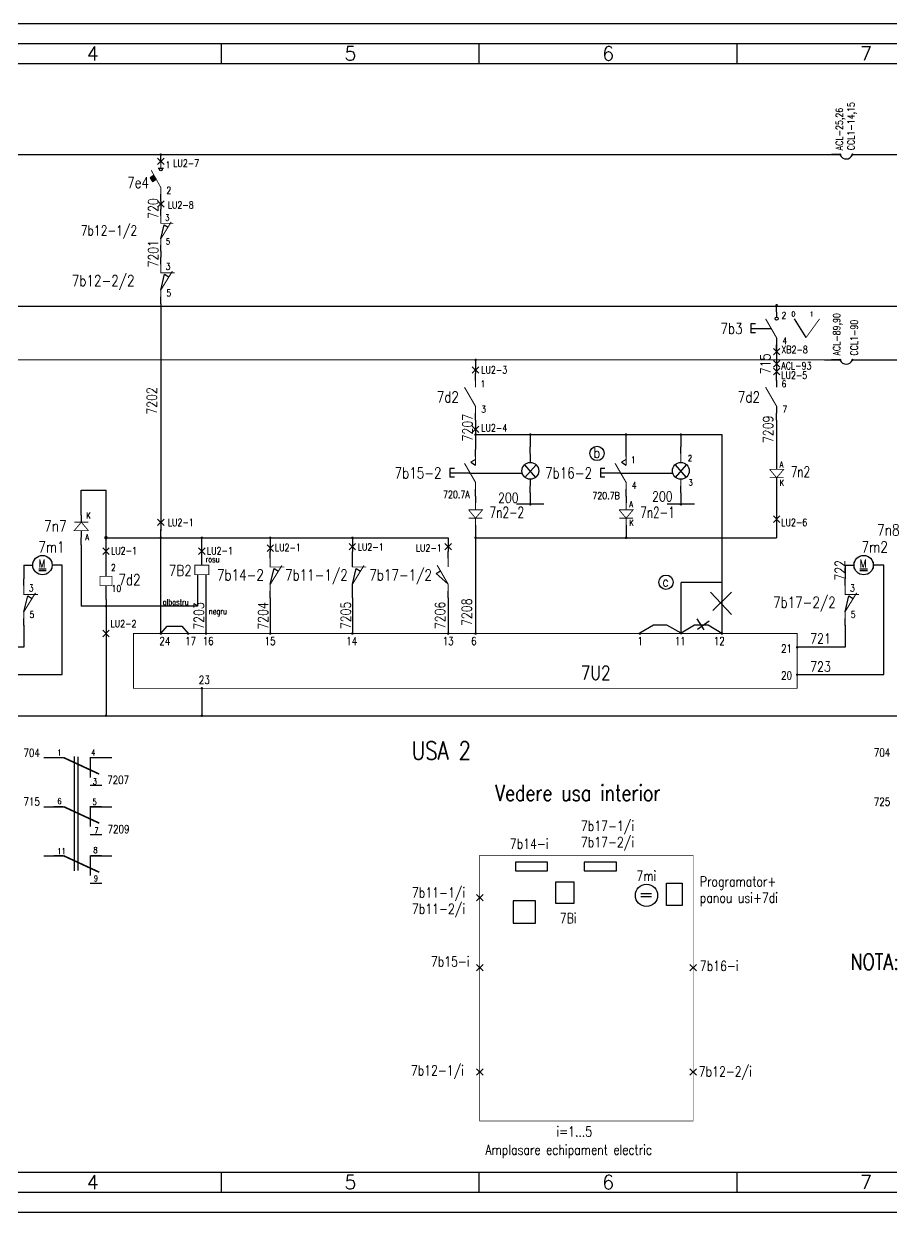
# Model space of a CAD drawing. Header units: millimetres. Extents: x 3134 to 4185, y 1786 to 2083.
# Drawn here: x 3352.6 to 3569.4, y 1785.8 to 2082.8 of the extents above; entities that cross this region are included whole.
import ezdxf
from ezdxf.enums import TextEntityAlignment as Align

# ---------------------------------------------------------------- set-up
doc = ezdxf.new("R2010")
doc.units = ezdxf.units.MM
doc.layers.add('MODIFICARI', color=2, linetype='Continuous')
doc.styles.add('ISO', font='SIMPLEX.shx')
doc.styles.add('ROMANS', font='ROMANS.shx', dxfattribs={"width": 0.8})

# ---------------------------------------------------------------- blocks, each defined once
blk = doc.blocks.new('5A4')
at = {"color": 70}
for p, q in [((-783.28, 287), (-783.28, 292)), ((-718.85, 287), (-718.85, 292)), ((-654.42, 287), (-654.42, 292)), ((-783.28, 5), (-783.28, 10)), ((-718.85, 5), (-718.85, 10)), ((-654.42, 5), (-654.42, 10))]:
    blk.add_line(p, q, dxfattribs=at)
at = {"color": 240}
for points in [[(0, 0), (0, 297), (-1051, 297), (-1051, 0)], [(-5, 5), (-5, 292), (-1046, 292), (-1046, 5)]]:
    blk.add_lwpolyline(points, close=True, dxfattribs=at)
at = {"color": 70}
blk.add_lwpolyline([(-1041, 287), (-1041, 10), (-10, 10), (-10, 287)], close=True, dxfattribs=at)
at = {"color": 50, "style": 'ISO'}
for s, p in [('4', (-815.5, 289.55)), ('5', (-751.07, 289.55)), ('6', (-686.63, 289.55)), ('7', (-622.21, 289.55)), ('4', (-815.5, 7.55)), ('5', (-751.07, 7.55)), ('6', (-686.63, 7.55)), ('7', (-622.21, 7.55))]:
    blk.add_text(s, height=3.5, dxfattribs=at).set_placement(p, align=Align.MIDDLE)
blk = doc.blocks.new('CNI')
at = {"linetype": 'Continuous'}
for p, q in [((0, -2.5), (0, 0)), ((0, -17), (0, -14.5))]:
    blk.add_line(p, q, dxfattribs=at)
at = {"linetype": 'Continuous', "const_width": 0.4}
for points in [[(0, -5.27), (0, -2.5)], [(0, -14.5), (0, -12)]]:
    blk.add_lwpolyline(points, dxfattribs=at)
at = {"linetype": 'Continuous', "flags": 128}
for points, const_width in [([(0, -12), (5.13, -3.14)], 0.4), ([(-0.2, -5.34), (6.23, -5.34)], 0.3)]:
    blk.add_lwpolyline(points, dxfattribs=dict(at, const_width=const_width))
at = {"linetype": 'Continuous', "style": 'ROMANS', "width": 0.8}
for tag, p in [('1', (1.05, -4.79)), ('2', (1.33, -14.29))]:
    blk.add_attdef(tag, p, '', height=2.5, dxfattribs=at)
blk.add_attdef('K1', text='', height=4, dxfattribs=at).set_placement((-6.08, -8.56), align=Align.MIDDLE_RIGHT)
blk = doc.blocks.new('BILUTA')
at = {"linetype": 'Continuous', "flags": 128}
blk.add_lwpolyline([(-0.225, 0, 0.45, 0.45, 1), (0.225, 0, 0.45, 0.45, 1)], format="xyseb", close=True, dxfattribs=at)
blk = doc.blocks.new('X')
for p, q in [((0.81, 0.81), (-0.81, -0.81)), ((-0.81, 0.81), (0.81, -0.81))]:
    blk.add_line(p, q)
blk = doc.blocks.new('BUT-REV')
at = {"linetype": 'Continuous'}
for p, q in [((0, -2.5), (0, 0)), ((0, -3.63), (-1.69, -4.63)), ((-9.39, -6.89), (-9.39, -10.11)), ((-7.74, -6.89), (-9.39, -6.89)), ((-9.39, -8.5), (-2.27, -8.48)), ((-1.69, -4.63), (0.01, -5.65)), ((-7.74, -10.11), (-9.39, -10.11)), ((0, -17), (0, -14.5))]:
    blk.add_line(p, q, dxfattribs=at)
at = {"linetype": 'Continuous', "const_width": 0.4}
for points in [[(0, -5.71), (0, -2.5)], [(0, -14.5), (0, -12)]]:
    blk.add_lwpolyline(points, dxfattribs=at)
at = {"linetype": 'Continuous', "const_width": 0.4, "flags": 128}
blk.add_lwpolyline([(0, -12), (-4.04, -5)], dxfattribs=at)
at = {"linetype": 'Continuous', "style": 'ROMANS', "width": 0.8}
for tag, p in [('1', (1.8, -5.02)), ('2', (2.09, -14.29))]:
    blk.add_attdef(tag, p, '', height=2.5, dxfattribs=at)
blk.add_attdef('P1', text='', height=4, dxfattribs=at).set_placement((-12.44, -8.54), align=Align.MIDDLE_RIGHT)
blk = doc.blocks.new('LIM-NI')
at = {"linetype": 'Continuous'}
for p, q in [((0, -2.5), (0, 0)), ((0, -12), (1.41, -6.24)), ((1.41, -6.24), (2.96, -7.19)), ((0, -17), (0, -14.5))]:
    blk.add_line(p, q, dxfattribs=at)
at = {"linetype": 'Continuous', "const_width": 0.4}
for points in [[(0, -5.71), (0, -2.5)], [(0, -14.5), (0, -12)]]:
    blk.add_lwpolyline(points, dxfattribs=at)
at = {"linetype": 'Continuous', "flags": 128}
for points, const_width in [([(-0.16, -5.71), (5.12, -5.71)], 0.3), ([(0, -12), (4.24, -5.12)], 0.4)]:
    blk.add_lwpolyline(points, dxfattribs=dict(at, const_width=const_width))
at = {"linetype": 'Continuous', "style": 'ROMANS', "width": 0.8}
for tag, p in [('1', (1.8, -4.63)), ('2', (2.09, -14.29))]:
    blk.add_attdef(tag, p, '', height=2.5, dxfattribs=at)
blk.add_attdef('L1', text='', height=4, dxfattribs=at).set_placement((-9.58, -8.57), align=Align.MIDDLE_RIGHT)
blk = doc.blocks.new('DIODA')
at = {"linetype": 'Continuous'}
for p, q in [((0, 10.56), (0, 13.06)), ((0, 0), (0, 2.5))]:
    blk.add_line(p, q, dxfattribs=at)
at = {"linetype": 'Continuous', "const_width": 0.4}
for points in [[(0, 8.06), (0, 10.56)], [(0, 2.5), (0, 5)]]:
    blk.add_lwpolyline(points, dxfattribs=at)
at = {"linetype": 'Continuous', "const_width": 0.3, "flags": 128}
for points in [[(0, 8.06), (-2.57, 5), (2.57, 5)], [(-2.5, 8.06), (2.5, 8.06)], [(0, 8.06), (2.57, 5)]]:
    blk.add_lwpolyline(points, dxfattribs=at)
at = {"linetype": 'Continuous', "style": 'ROMANS', "width": 0.8}
blk.add_attdef('D', text='', height=4, dxfattribs=at).set_placement((-5.19, 6.69), align=Align.MIDDLE_RIGHT)
for tag, p in [('1', (1.8, 9.24)), ('2', (1.88, 1.16))]:
    blk.add_attdef(tag, p, '', height=2.5, dxfattribs=at)
blk = doc.blocks.new('BOB-REL')
at = {"linetype": 'Continuous'}
for p, q in [((0, 10.88), (0, 13.38)), ((0, 0), (0, 2.5))]:
    blk.add_line(p, q, dxfattribs=at)
at = {"linetype": 'Continuous', "const_width": 0.4}
for points in [[(0, 8.38), (0, 10.88)], [(0, 2.5), (0, 5)]]:
    blk.add_lwpolyline(points, dxfattribs=at)
at = {"linetype": 'Continuous', "const_width": 0.3, "flags": 128}
blk.add_lwpolyline([(2.19, 5), (2.19, 8.38), (-2.19, 8.38), (-2.19, 5)], close=True, dxfattribs=at)
at = {"linetype": 'Continuous', "style": 'ROMANS', "width": 0.8}
blk.add_attdef('K', text='', height=4, dxfattribs=at).set_placement((-4.59, 7.14), align=Align.MIDDLE_RIGHT)
for tag, p in [('1', (1.8, 10.36)), ('2', (2.09, 2.71))]:
    blk.add_attdef(tag, p, '', height=2.5, dxfattribs=at)
blk = doc.blocks.new('LIM')
at = {"linetype": 'Continuous'}
for p, q in [((0, -2.5), (0, 0)), ((-4.4, -8.02), (-2.82, -7.11)), ((0, -12), (-4.4, -8.02)), ((0, -17), (0, -14.5))]:
    blk.add_line(p, q, dxfattribs=at)
at = {"linetype": 'Continuous', "const_width": 0.4}
for points in [[(0, -5.71), (0, -2.5)], [(0, -14.5), (0, -12)]]:
    blk.add_lwpolyline(points, dxfattribs=at)
at = {"linetype": 'Continuous', "const_width": 0.4, "flags": 128}
blk.add_lwpolyline([(0, -12), (-4.04, -5)], dxfattribs=at)
at = {"linetype": 'Continuous', "style": 'ROMANS', "width": 0.8}
for tag, p in [('1', (1.8, -5.02)), ('2', (2.09, -14.29))]:
    blk.add_attdef(tag, p, '', height=2.5, dxfattribs=at)
blk.add_attdef('L1', text='', height=4, dxfattribs=at).set_placement((-9.58, -8.57), align=Align.MIDDLE_RIGHT)
blk = doc.blocks.new('CND')
at = {"linetype": 'Continuous'}
for p, q in [((0, -2.5), (0, 0)), ((0, -17), (0, -14.5))]:
    blk.add_line(p, q, dxfattribs=at)
at = {"linetype": 'Continuous', "const_width": 0.4}
for points in [[(0, -5), (0, -2.5)], [(0, -14.5), (0, -12)]]:
    blk.add_lwpolyline(points, dxfattribs=at)
at = {"linetype": 'Continuous', "const_width": 0.4, "flags": 128}
blk.add_lwpolyline([(0, -12), (-4.04, -5)], dxfattribs=at)
at = {"linetype": 'Continuous', "style": 'ROMANS', "width": 0.8}
for tag, p in [('1', (1.8, -5.02)), ('2', (2.09, -14.29))]:
    blk.add_attdef(tag, p, '', height=2.5, dxfattribs=at)
blk.add_attdef('K1', text='', height=4, dxfattribs=at).set_placement((-6.08, -8.56), align=Align.MIDDLE_RIGHT)
blk = doc.blocks.new('B1')
at = {"linetype": 'Continuous'}
for p, q in [((0, -2.5), (0, 0)), ((-2.07, -6.54), (1.93, -11.17)), ((-1.94, -11.17), (2.1, -6.54)), ((0, -16.86), (0, -14.36))]:
    blk.add_line(p, q, dxfattribs=at)
at = {"linetype": 'Continuous', "const_width": 0.4}
for points in [[(0, -5.71), (0, -2.5)], [(0, -14.36), (0, -11.86)]]:
    blk.add_lwpolyline(points, dxfattribs=at)
at = {"linetype": 'Continuous'}
blk.add_circle((0, -8.78), 3.07, dxfattribs=at)
at = {"linetype": 'Continuous', "style": 'ROMANS', "width": 0.8}
blk.add_attdef('H1', text='', height=4, dxfattribs=at).set_placement((-6.71, -8.53), align=Align.MIDDLE_RIGHT)
blk = doc.blocks.new('A$C313A4CAA')
at = {"layer": 'MODIFICARI'}
blk.add_circle((1.79, 1.79), 1.79, dxfattribs=at)
at = {"layer": 'MODIFICARI', "style": 'ROMANS', "width": 0.8}
blk.add_text('b', height=2.5, dxfattribs=at).set_placement((0.93, 0.7))
blk = doc.blocks.new('MONO1')
at = {"linetype": 'Continuous'}
for p, q in [((0, -2.5), (0, 0)), ((-1, -5), (1, -5)), ((0, -17), (0, -14.5))]:
    blk.add_line(p, q, dxfattribs=at)
at = {"linetype": 'Continuous', "const_width": 0.4}
for points in [[(0, -5), (0, -2.5)], [(0, -14.5), (0, -12)]]:
    blk.add_lwpolyline(points, dxfattribs=at)
at = {"linetype": 'Continuous', "flags": 128}
blk.add_lwpolyline([(-1.71, -9.04), (-2.48, -7.7), (-3.83, -8.48), (-3.05, -9.82)], close=True, dxfattribs=at)
at = {"linetype": 'Continuous', "const_width": 0.3, "flags": 128}
blk.add_lwpolyline([(0, -12), (-3.52, -5.69)], dxfattribs=at)
at = {"linetype": 'Continuous'}
blk.add_circle((0, -5.48), 0.517, dxfattribs=at)
blk.add_solid([(-3.05, -9.82), (-3.83, -8.48), (-1.71, -9.04), (-2.48, -7.7)], dxfattribs=at)
at = {"linetype": 'Continuous', "style": 'ROMANS', "width": 0.8}
for tag, p in [('1', (1.8, -5.02)), ('2', (2.09, -14.29))]:
    blk.add_attdef(tag, p, '', height=2.5, dxfattribs=at)
at = {"linetype": 'Continuous', "style": 'ROMANS', "width": 0.8, "flags": 8}
blk.add_attdef('Q1', (-9.59, -12.26), '', height=4, dxfattribs=at)
blk = doc.blocks.new('BUT-RET')
at = {"linetype": 'Continuous'}
for p, q in [((0, -2.5), (0, 0)), ((-7.74, -6.89), (-9.39, -6.89)), ((-9.39, -6.89), (-9.39, -10.11)), ((-9.39, -8.5), (-2.04, -8.5)), ((-7.74, -10.11), (-9.39, -10.11)), ((0, -17), (0, -14.5))]:
    blk.add_line(p, q, dxfattribs=at)
at = {"linetype": 'Continuous', "const_width": 0.4}
for points in [[(0, -4.45), (0, -2.5)], [(0, -14.5), (0, -12)]]:
    blk.add_lwpolyline(points, dxfattribs=at)
at = {"linetype": 'Continuous', "const_width": 0.4, "flags": 128}
blk.add_lwpolyline([(0, -12), (-4.04, -5)], dxfattribs=at)
at = {"linetype": 'Continuous'}
blk.add_circle((0, -4.97), 0.546, dxfattribs=at)
at = {"linetype": 'Continuous', "style": 'ROMANS', "width": 0.8}
for tag, p in [('1', (1.8, -5.02)), ('2', (2.09, -14.29))]:
    blk.add_attdef(tag, p, '', height=2.5, dxfattribs=at)
blk.add_attdef('P1', text='', height=4, dxfattribs=at).set_placement((-12.44, -8.54), align=Align.MIDDLE_RIGHT)

msp = doc.modelspace()

# ---------------------------------------------------------------- linework, layer by layer
at = {"color": 1}
for p, q in [((3181.66, 2050.13), (3556.73, 2050.13)), ((3552.73, 2050.13), (3556.73, 2050.13)), ((3556.5, 2050.13), (3554.44, 2050.13)), ((3556.48, 2050.33), (3556.79, 2049.97)), ((3556.48, 2049.97), (3556.77, 2050.31)), ((3559.84, 2050.33), (3559.53, 2049.97)), ((3559.84, 2049.97), (3559.55, 2050.31)), ((3559.59, 2050.13), (3648.49, 2050.13)), ((3559.59, 2050.13), (3578.38, 2050.13)), ((3386.86, 2038.51), (3386.86, 2036.45)), ((3386.86, 2025.99), (3386.86, 2024.48)), ((3348.95, 2012.28), (3725.44, 2012.27)), ((3386.86, 2012.86), (3386.86, 1956.08)), ((3545.1, 2009.12), (3548.09, 2004.38)), ((3540.76, 2002.6), (3540.76, 1998.83)), ((3260.32, 1998.96), (3552.73, 1998.83)), ((3465.52, 1998.83), (3465.52, 1995.41)), ((3540.76, 1998.83), (3540.76, 1995.41)), ((3540.76, 1998.83), (3540.76, 1995.41)), ((3552.73, 1998.83), (3556.73, 1998.83)), ((3556.5, 1998.83), (3554.44, 1998.83)), ((3556.48, 1999.03), (3556.79, 1998.67)), ((3556.48, 1998.67), (3556.77, 1999.01)), ((3559.84, 1999.03), (3559.53, 1998.67)), ((3559.84, 1998.67), (3559.55, 1999.01)), ((3559.59, 1998.83), (3792.36, 1998.83)), ((3465.52, 1983.79), (3465.52, 1976.41)), ((3540.76, 1983.79), (3540.76, 1974.89)), ((3465.52, 1980.16), (3527.08, 1980.16)), ((3479.2, 1980.16), (3479.2, 1977.1)), ((3503.14, 1976.41), (3503.14, 1980.16)), ((3516.82, 1980.16), (3516.82, 1977.1)), ((3527.08, 1980.16), (3527.08, 1970.89)), ((3464.02, 1970.5), (3477.22, 1970.5)), ((3501.64, 1970.5), (3514.84, 1970.5)), ((3527.08, 1970.89), (3527.08, 1930.43)), ((3367.01, 1961.78), (3367.01, 1966.25)), ((3367.01, 1966.25), (3373.18, 1966.25)), ((3373.18, 1948.13), (3373.18, 1966.25)), ((3479.2, 1965.57), (3479.2, 1962.73)), ((3516.82, 1965.57), (3516.82, 1962.73)), ((3540.76, 1965.96), (3540.76, 1954.37)), ((3482.62, 1962.73), (3475.78, 1962.73)), ((3482.62, 1962.73), (3475.78, 1962.73)), ((3520.24, 1962.73), (3513.4, 1962.73)), ((3520.24, 1962.73), (3513.4, 1962.73)), ((3373.18, 1954.37), (3458.68, 1954.37)), ((3386.86, 1930.43), (3386.86, 1956.43)), ((3397.12, 1947.53), (3397.12, 1954.37)), ((3414.22, 1954.37), (3414.22, 1950.95)), ((3434.74, 1954.37), (3434.74, 1950.95)), ((3458.68, 1954.37), (3458.68, 1950.95)), ((3458.68, 1954.37), (3458.68, 1950.95)), ((3465.52, 1955.95), (3465.52, 1930.43)), ((3465.52, 1954.37), (3540.76, 1954.37)), ((3465.52, 1954.37), (3540.76, 1954.37)), ((3503.14, 1955.84), (3503.14, 1954.37)), ((3367.01, 1952.63), (3367.01, 1937.27)), ((3352.66, 1947.53), (3352.66, 1944.11)), ((3352.66, 1947.53), (3354.89, 1947.53)), ((3356.35, 1946.57), (3358.22, 1946.57)), ((3356.35, 1946.22), (3358.22, 1946.22)), ((3361.94, 1947.53), (3359.72, 1947.53)), ((3362.26, 1947.53), (3361.94, 1947.53)), ((3362.26, 1920.17), (3362.26, 1947.53)), ((3557.86, 1947.53), (3560.09, 1947.53)), ((3557.86, 1947.53), (3557.86, 1944.11)), ((3561.55, 1946.57), (3563.42, 1946.57)), ((3561.55, 1946.22), (3563.42, 1946.22)), ((3567.14, 1947.53), (3564.92, 1947.53)), ((3567.53, 1947.53), (3567.14, 1947.53)), ((3567.53, 1920.17), (3567.53, 1947.53)), ((3396, 1945.15), (3396, 1940.92)), ((3398.16, 1945.15), (3398.16, 1930.43)), ((3516.87, 1930.51), (3516.87, 1943.18)), ((3527.08, 1943.18), (3516.87, 1943.18)), ((3396, 1940.92), (3396, 1937.27)), ((3524.19, 1940.79), (3529.45, 1935.22)), ((3524.83, 1936.17), (3529.45, 1940.79)), ((3396, 1937.27), (3367.01, 1937.27)), ((3373.18, 1938.98), (3373.18, 1909.91)), ((3414.22, 1939.33), (3414.22, 1930.43)), ((3434.74, 1939.33), (3434.74, 1930.43)), ((3458.68, 1939.33), (3458.68, 1930.43)), ((3458.68, 1939.33), (3458.68, 1930.43)), ((3520.84, 1934.1), (3522.6, 1931.4)), ((3521, 1931.55), (3523.87, 1933.63)), ((3352.66, 1932.49), (3352.66, 1927.01)), ((3386.88, 1930.43), (3388.46, 1932.31)), ((3388.46, 1932.31), (3392.14, 1932.31)), ((3392.14, 1932.31), (3393.69, 1930.46)), ((3509.96, 1932.55), (3506.61, 1930.51)), ((3509.96, 1932.55), (3506.61, 1930.51)), ((3513.35, 1932.55), (3509.96, 1932.55)), ((3513.35, 1932.55), (3509.96, 1932.55)), ((3516.87, 1930.51), (3513.35, 1932.55)), ((3516.87, 1930.51), (3513.35, 1932.55)), ((3520.26, 1932.51), (3516.87, 1930.51)), ((3520.26, 1932.51), (3516.87, 1930.51)), ((3523.65, 1932.51), (3520.26, 1932.51)), ((3523.65, 1932.51), (3520.26, 1932.51)), ((3527.08, 1930.43), (3523.65, 1932.51)), ((3527.08, 1930.43), (3523.65, 1932.51)), ((3557.86, 1932.49), (3557.86, 1927.01)), ((3352.66, 1927.01), (3340.69, 1927.01)), ((3557.86, 1927.01), (3545.89, 1927.01)), ((3340.69, 1920.17), (3362.26, 1920.17)), ((3545.89, 1920.17), (3567.53, 1920.17)), ((3397.12, 1916.75), (3397.12, 1909.91)), ((3161.14, 1909.91), (3575.58, 1909.91)), ((3365.22, 1899.68), (3365.22, 1871.11)), ((3366.1, 1899.62), (3366.1, 1871.18)), ((3506.82, 1865.44), (3509.46, 1865.44)), ((3506.82, 1864.76), (3509.46, 1864.76))]:
    msp.add_line(p, q, dxfattribs=at)
at = {"color": 240}
msp.add_line((3554.3, 1785.82), (4185.31, 1785.82), dxfattribs=at)
at = {"color": 1}
for points, const_width in [([(3548.09, 2004.38), (3551.47, 2009.06)], 0.205), ([(3354.89, 1946.68), (3354.89, 1948.39)], 0.274), ([(3359.72, 1948.39), (3359.72, 1946.68)], 0.274), ([(3560.09, 1946.68), (3560.09, 1948.39)], 0.274), ([(3564.92, 1948.39), (3564.92, 1946.68)], 0.274)]:
    msp.add_lwpolyline(points, dxfattribs=dict(at, const_width=const_width))
at = {"color": 1, "flags": 128}
for points, const_width in [([(3395.35, 1947.53), (3395.35, 1945.15), (3398.89, 1945.15), (3398.89, 1947.53)], 0.239), ([(3380.02, 1930.43), (3380.02, 1916.75), (3545.89, 1916.75), (3545.89, 1930.43)], 0.219), ([(3466.57, 1874.99), (3466.57, 1808.64), (3519.9, 1808.64), (3519.9, 1874.99)], 0.15)]:
    msp.add_lwpolyline(points, close=True, dxfattribs=dict(at, const_width=const_width))
for points in [[(3374.68, 1892.52, 0, 0, 0), (3372.18, 1892.52, 0.32, 0.32, 0), (3369.21, 1892.52, 0.32, 0.32, 0)], [(3374.68, 1880.16, 0, 0, 0), (3372.18, 1880.16, 0.32, 0.32, 0), (3369.21, 1880.16, 0.32, 0.32, 0)], [(3374.68, 1868, 0, 0, 0), (3372.18, 1868, 0.32, 0.32, 0), (3369.21, 1868, 0.32, 0.32, 0)]]:
    msp.add_lwpolyline(points, format="xyseb", dxfattribs=at)
for points in [[(3475.46, 1873.33), (3475.46, 1871.1), (3483.51, 1871.1), (3483.51, 1873.33)], [(3492.68, 1873.33), (3492.68, 1871.1), (3500.73, 1871.1), (3500.73, 1873.33)], [(3485.46, 1868.33), (3485.46, 1863.05), (3490.18, 1863.05), (3490.18, 1868.33)], [(3517.12, 1868.05), (3517.12, 1862.5), (3513.23, 1862.5), (3513.23, 1868.05)], [(3474.9, 1863.61), (3474.9, 1858.06), (3480.46, 1858.06), (3480.46, 1863.61)]]:
    msp.add_lwpolyline(points, close=True, dxfattribs=at)
at = {"color": 1}
for centre, radius in [((3556.61, 2050.14), 0.115), ((3559.71, 2050.14), 0.115), ((3556.61, 1998.84), 0.115), ((3559.71, 1998.84), 0.115), ((3357.3, 1947.53), 2.42), ((3562.5, 1947.53), 2.42), ((3513.1, 1943.26), 1.79), ((3508.23, 1865), 2.78)]:
    msp.add_circle(centre, radius, dxfattribs=at)
for centre in [(3558.15, 2050.69), (3558.15, 1999.39)]:
    msp.add_arc(centre, 1.66, 203.689, 336.5614, dxfattribs=at)

# ---------------------------------------------------------------- block references
msp.add_blockref('5A4', (4185.31, 1785.82))
ref = msp.add_blockref('MONO1', (3386.86, 2050.13), dxfattribs=dict(at, xscale=0.6840000000001965, yscale=0.6840000000001965, zscale=0.6840000000001965))
ref.add_attrib('Q1', '7e4', (3378.48, 2041.75), dxfattribs={"linetype": 'Continuous', "height": 2.736, "style": 'ROMANS', "width": 0.8, "flags": 8})
ref.add_attrib('1', '1', (3388.1, 2046.7), dxfattribs={"linetype": 'Continuous', "height": 1.71, "style": 'ROMANS', "width": 0.8})
ref.add_attrib('2', '2', (3388.29, 2040.36), dxfattribs={"linetype": 'Continuous', "height": 1.71, "style": 'ROMANS', "width": 0.8})
at = {"color": 1, "xscale": 0.6840000000001965, "yscale": 0.6840000000001965, "zscale": 0.6840000000001965}
for name, p in [('BILUTA', (3386.86, 2050.13)), ('BILUTA', (3540.76, 2012.51)), ('BILUTA', (3465.52, 1998.83)), ('BILUTA', (3465.52, 1980.16)), ('BILUTA', (3479.2, 1980.16)), ('BILUTA', (3503.14, 1980.16)), ('BILUTA', (3516.82, 1980.16)), ('B1', (3479.2, 1977.1)), ('B1', (3516.82, 1977.1)), ('BILUTA', (3479.2, 1962.73)), ('BILUTA', (3516.82, 1962.73)), ('BILUTA', (3386.86, 1954.37)), ('BILUTA', (3397.12, 1954.37)), ('BILUTA', (3414.22, 1954.37)), ('BILUTA', (3434.74, 1954.37)), ('BILUTA', (3465.52, 1954.37)), ('BILUTA', (3465.52, 1954.37)), ('BILUTA', (3503.14, 1954.37)), ('BILUTA', (3503.14, 1954.37)), ('BILUTA', (3373.18, 1937.27)), ('BILUTA', (3386.86, 1930.43)), ('BILUTA', (3393.7, 1930.43)), ('BILUTA', (3398.16, 1930.43)), ('BILUTA', (3414.22, 1930.43)), ('BILUTA', (3434.74, 1930.43)), ('BILUTA', (3458.68, 1930.43)), ('BILUTA', (3458.68, 1930.43)), ('BILUTA', (3465.52, 1930.43)), ('BILUTA', (3465.52, 1930.43)), ('BILUTA', (3506.56, 1930.43)), ('BILUTA', (3506.56, 1930.43)), ('BILUTA', (3516.87, 1930.51)), ('BILUTA', (3516.87, 1930.51)), ('BILUTA', (3527.08, 1930.43)), ('BILUTA', (3527.08, 1930.43)), ('BILUTA', (3545.89, 1927.01)), ('BILUTA', (3545.89, 1920.17)), ('BILUTA', (3397.12, 1916.75)), ('BILUTA', (3373.18, 1909.91)), ('BILUTA', (3397.12, 1909.91))]:
    msp.add_blockref(name, p, dxfattribs=at)
at = {"color": 1}
for name, p in [('X', (3386.86, 2048.43)), ('X', (3386.86, 2037.78)), ('X', (3540.76, 2000.86)), ('X', (3465.52, 1996.3)), ('X', (3540.76, 1997.82)), ('X', (3540.76, 1995.91)), ('X', (3465.52, 1981.45)), ('A$C313A4CAA', (3494.09, 1973.65)), ('X', (3386.86, 1958.24)), ('X', (3540.76, 1959)), ('BILUTA', (3373.18, 1954.37)), ('X', (3373.18, 1951.01)), ('X', (3397.12, 1951.01)), ('X', (3414.22, 1951.77)), ('X', (3434.74, 1952.15)), ('X', (3458.68, 1952.15)), ('X', (3373.18, 1930.46)), ('X', (3466.57, 1864.44)), ('X', (3466.57, 1846.95)), ('X', (3519.9, 1846.95)), ('X', (3466.57, 1820.86)), ('X', (3519.9, 1820.86))]:
    msp.add_blockref(name, p, dxfattribs=at)
for name, p, xscale, yscale, zscale, values in [('LIM-NI', (3386.86, 2036.45), 0.6156000000000859, 0.6156000000000859, 0.6156000000000859, {'L1': '7b12-1/2', '2': '5', '1': '3'}), ('LIM-NI', (3386.86, 2024.48), 0.6840000000001965, 0.6840000000001965, 0.6840000000001965, {'L1': '7b12-2/2', '2': '5', '1': '3'}), ('BUT-RET', (3540.76, 2012.51), 0.6840000000001965, 0.6840000000001965, 0.6840000000001965, {'P1': '7b3', '2': '4', '1': '2'}), ('CND', (3465.52, 1995.41), 0.6840000000001965, 0.6840000000001965, 0.6840000000001965, {'K1': '7d2', '2': '3', '1': '1'}), ('CND', (3540.76, 1995.41), 0.6840000000001965, 0.6840000000001965, 0.6840000000001965, {'K1': '7d2', '2': '7', '1': '6'}), ('BUT-REV', (3503.14, 1976.41), 0.6840000000001965, 0.6840000000001965, 0.6840000000001965, {'P1': '7b16-2', '2': '4', '1': '1'})]:
    msp.add_blockref(name, p, dxfattribs=dict(at, xscale=xscale, yscale=yscale, zscale=zscale)).add_auto_attribs(values)
ref = msp.add_blockref('BUT-REV', (3465.52, 1976.41), dxfattribs=dict(at, xscale=0.6840000000001965, yscale=0.6840000000001965, zscale=0.6840000000001965))
ref.add_attrib('P1', '7b15-2', dxfattribs={"linetype": 'Continuous', "height": 2.736, "style": 'ROMANS', "width": 0.8}).set_placement((3457.02, 1970.57), align=Align.MIDDLE_RIGHT)
at = {"color": 1, "xscale": 0.6840000000001965, "yscale": 0.6840000000001965, "zscale": 0.6840000000001965, "rotation": 180}
for p in [(3540.76, 1974.89), (3465.52, 1964.78), (3503.14, 1964.78)]:
    msp.add_blockref('DIODA', p, dxfattribs=at)
at = {"color": 1}
ref = msp.add_blockref('DIODA', (3367.01, 1952.63), dxfattribs=dict(at, xscale=0.6999999999998181, yscale=0.6999999999998181, zscale=0.6999999999998181))
ref.add_attrib('D', '7n7', dxfattribs={"linetype": 'Continuous', "height": 2.8, "style": 'ROMANS', "width": 0.8}).set_placement((3363.37, 1957.32), align=Align.MIDDLE_RIGHT)
ref = msp.add_blockref('DIODA', (3575.13, 1951.63), dxfattribs=dict(at, xscale=0.6999999999998181, yscale=0.6999999999998181, zscale=0.6999999999998181))
ref.add_attrib('D', '7n8', dxfattribs={"linetype": 'Continuous', "height": 2.8, "style": 'ROMANS', "width": 0.8}).set_placement((3571.5, 1956.32), align=Align.MIDDLE_RIGHT)
ref = msp.add_blockref('LIM-NI', (3414.22, 1950.95), dxfattribs=dict(at, xscale=0.6840000000001965, yscale=0.6840000000001965, zscale=0.6840000000001965))
ref.add_attrib('L1', '7b14-2', dxfattribs={"linetype": 'Continuous', "height": 2.736, "style": 'ROMANS', "width": 0.8}).set_placement((3412.63, 1945.09), align=Align.MIDDLE_RIGHT)
ref = msp.add_blockref('LIM-NI', (3434.74, 1950.95), dxfattribs=dict(at, xscale=0.6840000000001965, yscale=0.6840000000001965, zscale=0.6840000000001965))
ref.add_attrib('L1', '7b11-1/2', dxfattribs={"linetype": 'Continuous', "height": 2.736, "style": 'ROMANS', "width": 0.8}).set_placement((3433.58, 1945.09), align=Align.MIDDLE_RIGHT)
ref = msp.add_blockref('LIM', (3458.68, 1950.95), dxfattribs=dict(at, xscale=0.6840000000001965, yscale=0.6840000000001965, zscale=0.6840000000001965))
ref.add_attrib('L1', '7b17-1/2', dxfattribs={"linetype": 'Continuous', "height": 2.736, "style": 'ROMANS', "width": 0.8}).set_placement((3454.63, 1945.09), align=Align.MIDDLE_RIGHT)
ref = msp.add_blockref('BOB-REL', (3373.18, 1938.98), dxfattribs=dict(at, xscale=0.6840000000001965, yscale=0.6840000000001965, zscale=0.6840000000001965))
ref.add_attrib('1', '2', (3374.42, 1946.07), dxfattribs={"linetype": 'Continuous', "height": 1.71, "style": 'ROMANS', "width": 0.8})
ref.add_attrib('2', '10', (3374.61, 1940.84), dxfattribs={"linetype": 'Continuous', "height": 1.71, "style": 'ROMANS', "width": 0.8})
ref.add_attrib('K', '7d2', dxfattribs={"linetype": 'Continuous', "height": 2.736, "style": 'ROMANS', "width": 0.8}).set_placement((3381.81, 1943.87), align=Align.MIDDLE_RIGHT)
ref = msp.add_blockref('LIM-NI', (3352.66, 1944.11), dxfattribs=dict(at, xscale=0.6840000000001965, yscale=0.6840000000001965, zscale=0.6840000000001965))
ref.add_attrib('L1', '7b17-2/1', dxfattribs={"linetype": 'Continuous', "height": 2.736, "style": 'ROMANS', "width": 0.8}).set_placement((3350.32, 1938.25), align=Align.MIDDLE_RIGHT)
ref.add_attrib('2', '5', (3354.09, 1934.34), dxfattribs={"linetype": 'Continuous', "height": 1.71, "style": 'ROMANS', "width": 0.8})
ref.add_attrib('1', '3', (3353.9, 1940.95), dxfattribs={"linetype": 'Continuous', "height": 1.71, "style": 'ROMANS', "width": 0.8})
ref = msp.add_blockref('LIM-NI', (3557.86, 1944.11), dxfattribs=dict(at, xscale=0.6840000000001965, yscale=0.6840000000001965, zscale=0.6840000000001965))
ref.add_attrib('L1', '7b17-2/2', dxfattribs={"linetype": 'Continuous', "height": 2.736, "style": 'ROMANS', "width": 0.8}).set_placement((3555.52, 1938.25), align=Align.MIDDLE_RIGHT)
ref.add_attrib('2', '5', (3559.29, 1934.34), dxfattribs={"linetype": 'Continuous', "height": 1.71, "style": 'ROMANS', "width": 0.8})
ref.add_attrib('1', '3', (3559.1, 1940.95), dxfattribs={"linetype": 'Continuous', "height": 1.71, "style": 'ROMANS', "width": 0.8})
at = {"color": 1, "xscale": 0.8000000000000682, "zscale": 0.8000000000000682, "rotation": 270}
for p in [(3374.62, 1899.42), (3374.62, 1887.16), (3374.62, 1874.89)]:
    msp.add_blockref('CNI', p, dxfattribs=at)

# ---------------------------------------------------------------- texts
at = {"color": 1, "style": 'ROMANS', "width": 0.8}
for s, height, p in [('ACL-25,26', 1.8, (3557.32, 2051.21)), ('CCL1-14,15', 1.8, (3560.24, 2051.21)), ('720', 2.5, (3386.22, 2034.07)), ('7201', 2.5, (3386.22, 2021.92)), ('ACL-89,90', 1.8, (3556.65, 1999.9)), ('CCL1-90', 1.8, (3561.04, 1999.9)), ('715', 2.5, (3539.2, 1995.25)), ('7202', 2.5, (3385.88, 1985.13)), ('7207', 2.5, (3464.73, 1978.45)), ('7209', 2.5, (3539.88, 1978.04)), ('722', 2.5, (3557.82, 1943.67)), ('7203', 2.5, (3397.63, 1931.4)), ('7204', 2.5, (3413.66, 1931.4)), ('7205', 2.5, (3434.34, 1931.54)), ('7206', 2.5, (3457.9, 1931.54)), ('7208', 2.5, (3464.57, 1932.34))]:
    msp.add_text(s, height=height, rotation=90, dxfattribs=at).set_placement(p)
at = {"color": 1, "style": 'ROMANS'}
for s, height, width, p in [('LU2-7', 1.8, 0.8, (3389.96, 2047.08)), ('LU2-8', 1.8, 0.8, (3388.61, 2036.62)), ('0     1', 1.2, 0.8, (3544.49, 2009.69)), ('XB2-8', 1.8, 0.8, (3541.93, 2000.5)), ('LU2-3', 1.8, 0.8, (3466.96, 1995.44)), ('ACL-93', 1.8, 0.8, (3541.93, 1996.45)), ('LU2-5', 1.8, 0.8, (3541.93, 1994.09)), ('LU2-4', 1.8, 0.8, (3466.96, 1980.93)), ('2', 1.5, 0.8, (3518.59, 1973.52)), ('A', 1.5, 0.8, (3541.52, 1971.97)), ('7n2', 2.74, 0.7, (3544.28, 1969.48)), ('3', 1.5, 0.8, (3518.74, 1967.41)), ('K', 1.5, 0.8, (3541.52, 1967.37)), ('720.7A', 1.8, 0.8, (3457.4, 1964.28)), ('200', 2.5, 0.8, (3471.13, 1963.11)), ('720.7B', 1.8, 0.8, (3494.71, 1963.98)), ('A', 1.5, 0.8, (3503.95, 1961.99)), ('200', 2.5, 0.8, (3509.63, 1963.45)), ('K', 1.5, 0.8, (3368.28, 1959.17)), ('7n2-2', 2.74, 0.7, (3469.04, 1959.36)), ('7n2-1', 2.74, 0.7, (3506.66, 1959.36)), ('LU2-1', 1.8, 0.8, (3388.62, 1957.3)), ('K', 1.5, 0.8, (3503.95, 1957.39)), ('LU2-6', 1.8, 0.8, (3541.93, 1957.3)), ('A', 1.5, 0.8, (3368, 1953.74)), ('7m1', 2.74, 0.8, (3356.27, 1950.72)), ('LU2-1', 1.8, 0.8, (3374.43, 1950.21)), ('LU2-1', 1.8, 0.8, (3398.41, 1950.21)), ('LU2-1', 1.8, 0.8, (3415.39, 1951.03)), ('LU2-1', 1.8, 0.8, (3436.07, 1951.17)), ('LU2-1', 1.8, 0.8, (3450.59, 1950.9)), ('7m2', 2.74, 0.8, (3561.98, 1950.72)), ('M', 2.05, 0.8, (3356.32, 1946.92)), ('rosu', 1.5, 0.8, (3398.05, 1948.24)), ('M', 2.05, 0.8, (3561.52, 1946.92)), ('7B2', 2.74, 0.8, (3388.87, 1944.82)), ('c', 2.5, 0.8, (3512.24, 1942.17)), ('albastru', 1.5, 0.8, (3387.36, 1937.56)), ('LU2-2', 1.8, 0.8, (3374.3, 1932)), ('negru', 1.5, 0.8, (3398.87, 1935.24)), ('24', 2, 0.8, (3386.5, 1927.57)), ('17', 2, 0.8, (3392.94, 1927.57)), ('16', 2, 0.8, (3397.33, 1927.57)), ('15', 2, 0.8, (3412.8, 1927.57)), ('14', 2, 0.8, (3433.21, 1927.57)), ('13', 2, 0.8, (3457.32, 1927.57)), ('6', 2, 0.8, (3464.43, 1927.57)), ('1', 2, 0.8, (3505.96, 1927.57)), ('11', 2, 0.8, (3515.31, 1927.57)), ('12', 2, 0.8, (3525.04, 1927.57)), ('21', 2, 0.8, (3541.87, 1925.7)), ('721', 2.5, 0.8, (3549.15, 1927.95)), ('7U2', 3.5, 0.8, (3491.81, 1918.9)), ('723', 2.5, 0.8, (3549.15, 1920.91)), ('23', 2, 0.8, (3396.37, 1917.85)), ('20', 2, 0.8, (3541.87, 1918.97)), ('704', 2, 0.8, (3352.54, 1899.64)), ('1', 1.5, 0.8, (3361.03, 1899.95)), ('4', 1.5, 0.8, (3369.48, 1899.95)), ('USA 2', 4.5, 0.8, (3449.54, 1898.93)), ('704', 2, 0.8, (3565.03, 1899.7)), ('3', 1.5, 0.8, (3369.88, 1892.73)), ('7207', 2, 0.8, (3373.47, 1892.85)), ('Vedere usa interior', 4, 0.8, (3470.46, 1888.59)), ('715', 2, 0.8, (3352.54, 1887.44)), ('6', 1.5, 0.8, (3361.03, 1887.8)), ('5', 1.5, 0.8, (3369.82, 1887.59)), ('725', 2, 0.8, (3565.03, 1887.42)), ('7b17-1/i', 2.5, 0.8, (3491.84, 1881.1)), ('7', 1.5, 0.8, (3370.29, 1880.5)), ('7209', 2, 0.8, (3373.56, 1880.56)), ('7b17-2/i', 2.5, 0.8, (3491.84, 1877.05)), ('8', 1.5, 0.8, (3370.02, 1875.57)), ('7b14-i', 2.5, 0.8, (3474.07, 1876.66)), ('11', 1.5, 0.8, (3361.03, 1875.3)), ('7mi', 2.5, 0.8, (3505.73, 1868.61)), ('9', 1.5, 0.8, (3370.15, 1868.48)), ('Programator+', 2.5, 0.8, (3521.56, 1867.22)), ('7b11-1/i', 2.5, 0.8, (3449.62, 1864.44)), ('panou usi+7di', 2.5, 0.8, (3521.56, 1863.17)), ('7b11-2/i', 2.5, 0.8, (3449.62, 1860.39)), ('7Bi', 2.5, 0.8, (3486.57, 1858.06)), ('NOTA:', 4, 0.8, (3559.21, 1846.41)), ('7b15-i', 2.5, 0.8, (3454.35, 1847.23)), ('7b16-i', 2.5, 0.8, (3521.56, 1846.12)), ('7b12-1/i', 2.5, 0.8, (3449.35, 1820.02)), ('7b12-2/i', 2.5, 0.8, (3521.29, 1819.75)), ('i=1...5', 2.5, 0.8, (3485.73, 1804.75)), ('Amplasare echipament electric', 2.5, 0.8, (3467.97, 1800.2))]:
    msp.add_text(s, height=height, dxfattribs=dict(at, width=width)).set_placement(p)

doc.saveas('drawing.dxf')
